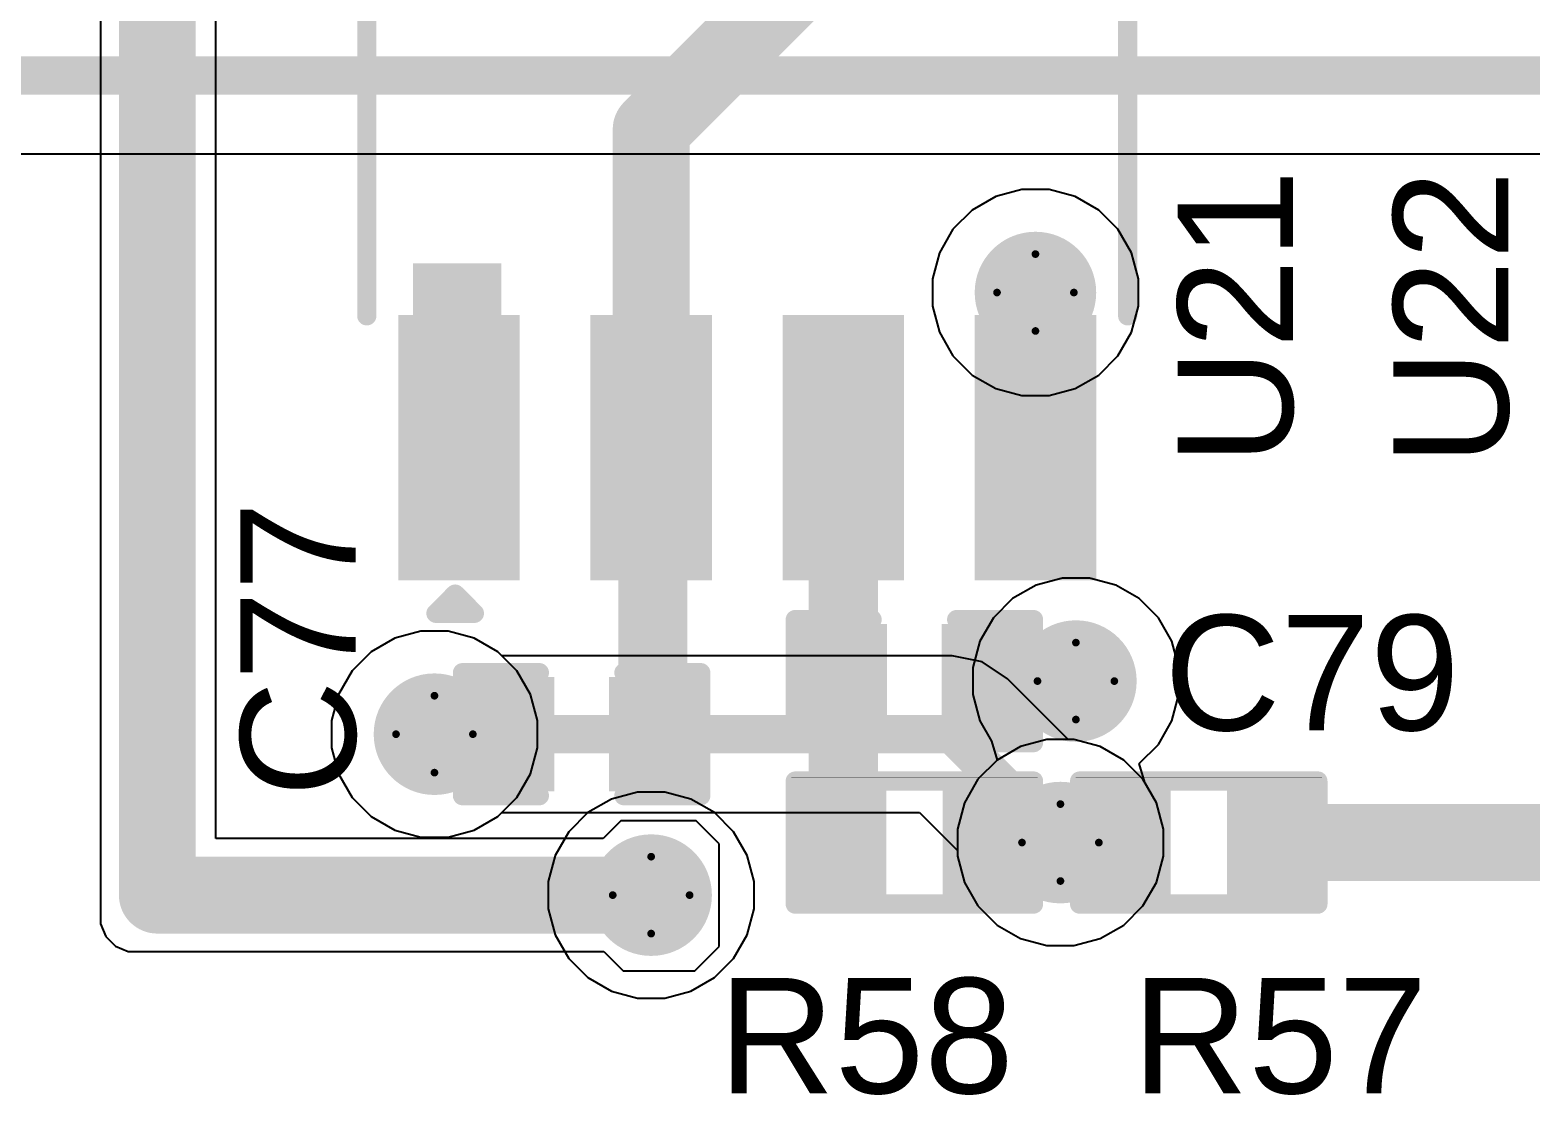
# Model space of a CAD drawing. Header units: inches. Extents: x -17.5 to 14.7, y -6.2 to 5.9.
# Drawn here: x 1.3503 to 1.7409, y 1.1348 to 1.4118 of the extents above; entities that cross this region are included whole.
import ezdxf

# ---------------------------------------------------------------- set-up
doc = ezdxf.new("R2010")
doc.units = ezdxf.units.IN
doc.header["$MEASUREMENT"] = 0
for name, color, linetype in [('Bottom Layer', 5, 'Continuous'), ('Bottom Solder', 6, 'Continuous'), ('Drill Drawing', 1, 'Continuous'), ('Ground Layer', 76, 'Continuous'), ('Power Layer', 16, 'Continuous'), ('Top Layer', 1, 'Continuous'), ('Top Overlay', 2, 'Continuous'), ('Top Paste', 8, 'Continuous'), ('Top Solder', 216, 'Continuous'), ('Via Holes', 16, 'Continuous')]:
    doc.layers.add(name, color=color, linetype=linetype)
doc.styles.add('Arial', font='', dxfattribs={"height": 0.2})
doc.styles.get('Arial').set_extended_font_data('Arial')

# ---------------------------------------------------------------- blocks, each defined once
blk = doc.blocks.new('SOIC_8_0_154___3_90___W______5')
at = {"layer": 'Top Layer'}
for points in [[(-0.13681, 0.06319), (-0.13681, 0.08681), (-0.07579, 0.08681), (-0.07579, 0.06319)], [(0.07579, 0.06319), (0.07579, 0.08681), (0.13681, 0.08681), (0.13681, 0.06319)], [(-0.13681, 0.01319), (-0.13681, 0.03681), (-0.07579, 0.03681), (-0.07579, 0.01319)], [(0.07579, 0.01319), (0.07579, 0.03681), (0.13681, 0.03681), (0.13681, 0.01319)], [(-0.13681, -0.03681), (-0.13681, -0.01319), (-0.07579, -0.01319), (-0.07579, -0.03681)], [(0.07579, -0.03681), (0.07579, -0.01319), (0.13681, -0.01319), (0.13681, -0.03681)], [(-0.13681, -0.08681), (-0.13681, -0.06319), (-0.07579, -0.06319), (-0.07579, -0.08681)], [(0.07579, -0.08681), (0.07579, -0.06319), (0.13681, -0.06319), (0.13681, -0.08681)]]:
    blk.add_hatch(color=1, dxfattribs=at).paths.add_polyline_path(points)
at = {"layer": 'Top Overlay'}
blk.add_hatch(color=2, dxfattribs=at).paths.add_polyline_path([(-0.07237, 0.06399), (-0.05837, 0.06399), (-0.05837, 0.08699), (-0.07237, 0.08699)])
at = {"layer": 'Top Paste'}
for points in [[(-0.13681, 0.06319), (-0.13681, 0.08681), (-0.07579, 0.08681), (-0.07579, 0.06319)], [(0.07579, 0.06319), (0.07579, 0.08681), (0.13681, 0.08681), (0.13681, 0.06319)], [(-0.13681, 0.01319), (-0.13681, 0.03681), (-0.07579, 0.03681), (-0.07579, 0.01319)], [(0.07579, 0.01319), (0.07579, 0.03681), (0.13681, 0.03681), (0.13681, 0.01319)], [(-0.13681, -0.03681), (-0.13681, -0.01319), (-0.07579, -0.01319), (-0.07579, -0.03681)], [(0.07579, -0.03681), (0.07579, -0.01319), (0.13681, -0.01319), (0.13681, -0.03681)], [(-0.13681, -0.08681), (-0.13681, -0.06319), (-0.07579, -0.06319), (-0.07579, -0.08681)], [(0.07579, -0.08681), (0.07579, -0.06319), (0.13681, -0.06319), (0.13681, -0.08681)]]:
    blk.add_hatch(color=8, dxfattribs=at).paths.add_polyline_path(points)
at = {"layer": 'Top Solder'}
for points in [[(-0.14081, 0.05919), (-0.14081, 0.09081), (-0.07179, 0.09081), (-0.07179, 0.05919)], [(0.07179, 0.05919), (0.07179, 0.09081), (0.14081, 0.09081), (0.14081, 0.05919)], [(-0.14081, 0.00919), (-0.14081, 0.04081), (-0.07179, 0.04081), (-0.07179, 0.00919)], [(0.07179, 0.00919), (0.07179, 0.04081), (0.14081, 0.04081), (0.14081, 0.00919)], [(-0.14081, -0.04081), (-0.14081, -0.00919), (-0.07179, -0.00919), (-0.07179, -0.04081)], [(0.07179, -0.04081), (0.07179, -0.00919), (0.14081, -0.00919), (0.14081, -0.04081)], [(-0.14081, -0.09081), (-0.14081, -0.05919), (-0.07179, -0.05919), (-0.07179, -0.09081)], [(0.07179, -0.09081), (0.07179, -0.05919), (0.14081, -0.05919), (0.14081, -0.09081)]]:
    blk.add_hatch(color=216, dxfattribs=at).paths.add_polyline_path(points)
at = {"layer": 'Top Overlay'}
for points in [[(-0.072, 0.099, 0.005, 0.005, 0), (0.071, 0.099, 0.005, 0.005, 0)], [(-0.14937, 0.081, 0.005, 0.005, 0), (-0.14937, 0.071, 0.005, 0.005, 0)], [(-0.14937, 0.081, 0.005, 0.005, 0), (-0.14437, 0.076, 0.005, 0.005, 0)], [(-0.14437, 0.076, 0.005, 0.005, 0), (-0.14937, 0.071, 0.005, 0.005, 0)], [(-0.072, -0.099, 0.005, 0.005, 0), (0.071, -0.099, 0.005, 0.005, 0)]]:
    blk.add_lwpolyline(points, format="xyseb", dxfattribs=at)
for points in [[(-0.07325, 0.099, 0.0025, 0.0025, 1), (-0.07075, 0.099, 0.0025, 0.0025, 1)], [(0.06975, 0.099, 0.0025, 0.0025, 1), (0.07225, 0.099, 0.0025, 0.0025, 1)], [(-0.15062, 0.081, 0.0025, 0.0025, 1), (-0.14812, 0.081, 0.0025, 0.0025, 1)], [(-0.15062, 0.081, 0.0025, 0.0025, 1), (-0.14812, 0.081, 0.0025, 0.0025, 1)], [(-0.14562, 0.076, 0.0025, 0.0025, 1), (-0.14312, 0.076, 0.0025, 0.0025, 1)], [(-0.14562, 0.076, 0.0025, 0.0025, 1), (-0.14312, 0.076, 0.0025, 0.0025, 1)], [(-0.15062, 0.071, 0.0025, 0.0025, 1), (-0.14812, 0.071, 0.0025, 0.0025, 1)], [(-0.15062, 0.071, 0.0025, 0.0025, 1), (-0.14812, 0.071, 0.0025, 0.0025, 1)], [(-0.07325, -0.099, 0.0025, 0.0025, 1), (-0.07075, -0.099, 0.0025, 0.0025, 1)], [(0.06975, -0.099, 0.0025, 0.0025, 1), (0.07225, -0.099, 0.0025, 0.0025, 1)]]:
    blk.add_lwpolyline(points, format="xyseb", close=True, dxfattribs=at)
blk = doc.blocks.new('R___0402_18')
at = {"layer": 'Top Layer'}
for points in [[(-0.0275, -0.0125), (-0.0275, 0.0125), (-0.0095, 0.0125), (-0.0095, -0.0125)], [(0.0095, -0.0125), (0.0095, 0.0125), (0.0275, 0.0125), (0.0275, -0.0125)]]:
    blk.add_hatch(color=1, dxfattribs=at).paths.add_polyline_path(points)
at = {"layer": 'Top Paste'}
for points in [[(-0.0275, -0.0125), (-0.0275, 0.0125), (-0.0095, 0.0125), (-0.0095, -0.0125)], [(0.0095, -0.0125), (0.0095, 0.0125), (0.0275, 0.0125), (0.0275, -0.0125)]]:
    blk.add_hatch(color=8, dxfattribs=at).paths.add_polyline_path(points)
at = {"layer": 'Top Solder'}
for points in [[(-0.02967, -0.01467), (-0.02967, 0.01467), (-0.00733, 0.01467), (-0.00733, -0.01467)], [(0.00733, -0.01467), (0.00733, 0.01467), (0.02967, 0.01467), (0.02967, -0.01467)]]:
    blk.add_hatch(color=216, dxfattribs=at).paths.add_polyline_path(points)
at = {"layer": 'Top Overlay'}
for points in [[(-0.031, 0.016, 0.005, 0.005, 0), (-0.031, -0.016, 0.005, 0.005, 0)], [(0.031, 0.016, 0.005, 0.005, 0), (-0.031, 0.016, 0.005, 0.005, 0)], [(0.031, 0.016, 0.005, 0.005, 0), (0.031, -0.016, 0.005, 0.005, 0)], [(0.031, -0.016, 0.005, 0.005, 0), (-0.031, -0.016, 0.005, 0.005, 0)], [(0.032, -0.017, 0.000127, 0.000127, 0), (-0.032, -0.017, 0.000127, 0.000127, 0)]]:
    blk.add_lwpolyline(points, format="xyseb", dxfattribs=at)
for points in [[(-0.03225, 0.016, 0.0025, 0.0025, 1), (-0.02975, 0.016, 0.0025, 0.0025, 1)], [(-0.03225, 0.016, 0.0025, 0.0025, 1), (-0.02975, 0.016, 0.0025, 0.0025, 1)], [(0.02975, 0.016, 0.0025, 0.0025, 1), (0.03225, 0.016, 0.0025, 0.0025, 1)], [(0.02975, 0.016, 0.0025, 0.0025, 1), (0.03225, 0.016, 0.0025, 0.0025, 1)], [(-0.03225, -0.016, 0.0025, 0.0025, 1), (-0.02975, -0.016, 0.0025, 0.0025, 1)], [(-0.03225, -0.016, 0.0025, 0.0025, 1), (-0.02975, -0.016, 0.0025, 0.0025, 1)], [(0.02975, -0.016, 0.0025, 0.0025, 1), (0.03225, -0.016, 0.0025, 0.0025, 1)], [(0.02975, -0.016, 0.0025, 0.0025, 1), (0.03225, -0.016, 0.0025, 0.0025, 1)], [(-0.03203, -0.017, 0.0000635, 0.0000635, 1), (-0.03197, -0.017, 0.0000635, 0.0000635, 1)], [(0.03197, -0.017, 0.0000635, 0.0000635, 1), (0.03203, -0.017, 0.0000635, 0.0000635, 1)]]:
    blk.add_lwpolyline(points, format="xyseb", close=True, dxfattribs=at)
blk = doc.blocks.new('R___0402_19')
at = {"layer": 'Top Layer'}
for points in [[(-0.0275, -0.0125), (-0.0275, 0.0125), (-0.0095, 0.0125), (-0.0095, -0.0125)], [(0.0095, -0.0125), (0.0095, 0.0125), (0.0275, 0.0125), (0.0275, -0.0125)]]:
    blk.add_hatch(color=1, dxfattribs=at).paths.add_polyline_path(points)
at = {"layer": 'Top Paste'}
for points in [[(-0.0275, -0.0125), (-0.0275, 0.0125), (-0.0095, 0.0125), (-0.0095, -0.0125)], [(0.0095, -0.0125), (0.0095, 0.0125), (0.0275, 0.0125), (0.0275, -0.0125)]]:
    blk.add_hatch(color=8, dxfattribs=at).paths.add_polyline_path(points)
at = {"layer": 'Top Solder'}
for points in [[(-0.02967, -0.01467), (-0.02967, 0.01467), (-0.00733, 0.01467), (-0.00733, -0.01467)], [(0.00733, -0.01467), (0.00733, 0.01467), (0.02967, 0.01467), (0.02967, -0.01467)]]:
    blk.add_hatch(color=216, dxfattribs=at).paths.add_polyline_path(points)
at = {"layer": 'Top Overlay'}
for points in [[(-0.031, 0.016, 0.005, 0.005, 0), (-0.031, -0.016, 0.005, 0.005, 0)], [(0.031, 0.016, 0.005, 0.005, 0), (-0.031, 0.016, 0.005, 0.005, 0)], [(0.031, 0.016, 0.005, 0.005, 0), (0.031, -0.016, 0.005, 0.005, 0)], [(0.031, -0.016, 0.005, 0.005, 0), (-0.031, -0.016, 0.005, 0.005, 0)], [(0.032, -0.017, 0.000127, 0.000127, 0), (-0.032, -0.017, 0.000127, 0.000127, 0)]]:
    blk.add_lwpolyline(points, format="xyseb", dxfattribs=at)
for points in [[(-0.03225, 0.016, 0.0025, 0.0025, 1), (-0.02975, 0.016, 0.0025, 0.0025, 1)], [(-0.03225, 0.016, 0.0025, 0.0025, 1), (-0.02975, 0.016, 0.0025, 0.0025, 1)], [(0.02975, 0.016, 0.0025, 0.0025, 1), (0.03225, 0.016, 0.0025, 0.0025, 1)], [(0.02975, 0.016, 0.0025, 0.0025, 1), (0.03225, 0.016, 0.0025, 0.0025, 1)], [(-0.03225, -0.016, 0.0025, 0.0025, 1), (-0.02975, -0.016, 0.0025, 0.0025, 1)], [(-0.03225, -0.016, 0.0025, 0.0025, 1), (-0.02975, -0.016, 0.0025, 0.0025, 1)], [(0.02975, -0.016, 0.0025, 0.0025, 1), (0.03225, -0.016, 0.0025, 0.0025, 1)], [(0.02975, -0.016, 0.0025, 0.0025, 1), (0.03225, -0.016, 0.0025, 0.0025, 1)], [(-0.03203, -0.017, 0.0000635, 0.0000635, 1), (-0.03197, -0.017, 0.0000635, 0.0000635, 1)], [(0.03197, -0.017, 0.0000635, 0.0000635, 1), (0.03203, -0.017, 0.0000635, 0.0000635, 1)]]:
    blk.add_lwpolyline(points, format="xyseb", close=True, dxfattribs=at)
blk = doc.blocks.new('C___0402_42')
at = {"layer": 'Top Layer'}
for points in [[(-0.0275, -0.0125), (-0.0275, 0.0125), (-0.0095, 0.0125), (-0.0095, -0.0125)], [(0.0095, -0.0125), (0.0095, 0.0125), (0.0275, 0.0125), (0.0275, -0.0125)]]:
    blk.add_hatch(color=1, dxfattribs=at).paths.add_polyline_path(points)
at = {"layer": 'Top Paste'}
for points in [[(-0.0275, -0.0125), (-0.0275, 0.0125), (-0.0095, 0.0125), (-0.0095, -0.0125)], [(0.0095, -0.0125), (0.0095, 0.0125), (0.0275, 0.0125), (0.0275, -0.0125)]]:
    blk.add_hatch(color=8, dxfattribs=at).paths.add_polyline_path(points)
at = {"layer": 'Top Solder'}
for points in [[(-0.02986, -0.01486), (-0.02986, 0.01486), (-0.00714, 0.01486), (-0.00714, -0.01486)], [(0.00714, -0.01486), (0.00714, 0.01486), (0.02986, 0.01486), (0.02986, -0.01486)]]:
    blk.add_hatch(color=216, dxfattribs=at).paths.add_polyline_path(points)
at = {"layer": 'Top Overlay'}
for points in [[(-0.031, 0.016, 0.005, 0.005, 0), (-0.011, 0.016, 0.005, 0.005, 0)], [(-0.031, -0.016, 0.005, 0.005, 0), (-0.031, 0.016, 0.005, 0.005, 0)], [(0.011, 0.016, 0.005, 0.005, 0), (0.031, 0.016, 0.005, 0.005, 0)], [(0.031, -0.016, 0.005, 0.005, 0), (0.031, 0.016, 0.005, 0.005, 0)], [(-0.031, -0.016, 0.005, 0.005, 0), (-0.011, -0.016, 0.005, 0.005, 0)], [(0.011, -0.016, 0.005, 0.005, 0), (0.031, -0.016, 0.005, 0.005, 0)]]:
    blk.add_lwpolyline(points, format="xyseb", dxfattribs=at)
for points in [[(-0.03225, 0.016, 0.0025, 0.0025, 1), (-0.02975, 0.016, 0.0025, 0.0025, 1)], [(-0.03225, 0.016, 0.0025, 0.0025, 1), (-0.02975, 0.016, 0.0025, 0.0025, 1)], [(-0.01225, 0.016, 0.0025, 0.0025, 1), (-0.00975, 0.016, 0.0025, 0.0025, 1)], [(0.00975, 0.016, 0.0025, 0.0025, 1), (0.01225, 0.016, 0.0025, 0.0025, 1)], [(0.02975, 0.016, 0.0025, 0.0025, 1), (0.03225, 0.016, 0.0025, 0.0025, 1)], [(0.02975, 0.016, 0.0025, 0.0025, 1), (0.03225, 0.016, 0.0025, 0.0025, 1)], [(-0.03225, -0.016, 0.0025, 0.0025, 1), (-0.02975, -0.016, 0.0025, 0.0025, 1)], [(-0.03225, -0.016, 0.0025, 0.0025, 1), (-0.02975, -0.016, 0.0025, 0.0025, 1)], [(-0.01225, -0.016, 0.0025, 0.0025, 1), (-0.00975, -0.016, 0.0025, 0.0025, 1)], [(0.00975, -0.016, 0.0025, 0.0025, 1), (0.01225, -0.016, 0.0025, 0.0025, 1)], [(0.02975, -0.016, 0.0025, 0.0025, 1), (0.03225, -0.016, 0.0025, 0.0025, 1)], [(0.02975, -0.016, 0.0025, 0.0025, 1), (0.03225, -0.016, 0.0025, 0.0025, 1)]]:
    blk.add_lwpolyline(points, format="xyseb", close=True, dxfattribs=at)
blk = doc.blocks.new('C___0402_44')
at = {"layer": 'Top Layer'}
for points in [[(-0.0275, -0.0125), (-0.0275, 0.0125), (-0.0095, 0.0125), (-0.0095, -0.0125)], [(0.0095, -0.0125), (0.0095, 0.0125), (0.0275, 0.0125), (0.0275, -0.0125)]]:
    blk.add_hatch(color=1, dxfattribs=at).paths.add_polyline_path(points)
at = {"layer": 'Top Paste'}
for points in [[(-0.0275, -0.0125), (-0.0275, 0.0125), (-0.0095, 0.0125), (-0.0095, -0.0125)], [(0.0095, -0.0125), (0.0095, 0.0125), (0.0275, 0.0125), (0.0275, -0.0125)]]:
    blk.add_hatch(color=8, dxfattribs=at).paths.add_polyline_path(points)
at = {"layer": 'Top Solder'}
for points in [[(-0.02986, -0.01486), (-0.02986, 0.01486), (-0.00714, 0.01486), (-0.00714, -0.01486)], [(0.00714, -0.01486), (0.00714, 0.01486), (0.02986, 0.01486), (0.02986, -0.01486)]]:
    blk.add_hatch(color=216, dxfattribs=at).paths.add_polyline_path(points)
at = {"layer": 'Top Overlay'}
for points in [[(-0.011, 0.016, 0.005, 0.005, 0), (-0.031, 0.016, 0.005, 0.005, 0)], [(-0.031, 0.016, 0.005, 0.005, 0), (-0.031, -0.016, 0.005, 0.005, 0)], [(0.031, 0.016, 0.005, 0.005, 0), (0.011, 0.016, 0.005, 0.005, 0)], [(0.031, 0.016, 0.005, 0.005, 0), (0.031, -0.016, 0.005, 0.005, 0)], [(-0.011, -0.016, 0.005, 0.005, 0), (-0.031, -0.016, 0.005, 0.005, 0)], [(0.031, -0.016, 0.005, 0.005, 0), (0.011, -0.016, 0.005, 0.005, 0)]]:
    blk.add_lwpolyline(points, format="xyseb", dxfattribs=at)
for points in [[(-0.03225, 0.016, 0.0025, 0.0025, 1), (-0.02975, 0.016, 0.0025, 0.0025, 1)], [(-0.03225, 0.016, 0.0025, 0.0025, 1), (-0.02975, 0.016, 0.0025, 0.0025, 1)], [(-0.01225, 0.016, 0.0025, 0.0025, 1), (-0.00975, 0.016, 0.0025, 0.0025, 1)], [(0.00975, 0.016, 0.0025, 0.0025, 1), (0.01225, 0.016, 0.0025, 0.0025, 1)], [(0.02975, 0.016, 0.0025, 0.0025, 1), (0.03225, 0.016, 0.0025, 0.0025, 1)], [(0.02975, 0.016, 0.0025, 0.0025, 1), (0.03225, 0.016, 0.0025, 0.0025, 1)], [(-0.03225, -0.016, 0.0025, 0.0025, 1), (-0.02975, -0.016, 0.0025, 0.0025, 1)], [(-0.03225, -0.016, 0.0025, 0.0025, 1), (-0.02975, -0.016, 0.0025, 0.0025, 1)], [(-0.01225, -0.016, 0.0025, 0.0025, 1), (-0.00975, -0.016, 0.0025, 0.0025, 1)], [(0.00975, -0.016, 0.0025, 0.0025, 1), (0.01225, -0.016, 0.0025, 0.0025, 1)], [(0.02975, -0.016, 0.0025, 0.0025, 1), (0.03225, -0.016, 0.0025, 0.0025, 1)], [(0.02975, -0.016, 0.0025, 0.0025, 1), (0.03225, -0.016, 0.0025, 0.0025, 1)]]:
    blk.add_lwpolyline(points, format="xyseb", close=True, dxfattribs=at)

msp = doc.modelspace()

# ---------------------------------------------------------------- hatches: boundary and pattern name
at = {"layer": 'Bottom Layer'}
h = msp.add_hatch(color=5, dxfattribs=at)
edge = h.paths.add_edge_path()
edge.add_arc((1.61191, 1.34353), 0.01181, 0, 360)
h = msp.add_hatch(color=5, dxfattribs=at)
edge = h.paths.add_edge_path()
edge.add_arc((1.62244, 1.24247), 0.01181, 0, 360)
h = msp.add_hatch(color=5, dxfattribs=at)
edge = h.paths.add_edge_path()
edge.add_arc((1.45552, 1.22866), 0.01181, 0, 360)
h = msp.add_hatch(color=5, dxfattribs=at)
edge = h.paths.add_edge_path()
edge.add_arc((1.61841, 1.20047), 0.01181, 0, 360)
h = msp.add_hatch(color=5, dxfattribs=at)
edge = h.paths.add_edge_path()
edge.add_arc((1.51191, 1.1868), 0.01181, 0, 360)
at = {"layer": 'Bottom Solder'}
h = msp.add_hatch(color=6, dxfattribs=at)
edge = h.paths.add_edge_path()
edge.add_arc((1.61191, 1.34353), 0.01581, 0, 360)
h = msp.add_hatch(color=6, dxfattribs=at)
edge = h.paths.add_edge_path()
edge.add_arc((1.62244, 1.24247), 0.01581, 0, 360)
h = msp.add_hatch(color=6, dxfattribs=at)
edge = h.paths.add_edge_path()
edge.add_arc((1.45552, 1.22866), 0.01581, 0, 360)
h = msp.add_hatch(color=6, dxfattribs=at)
edge = h.paths.add_edge_path()
edge.add_arc((1.61841, 1.20047), 0.01581, 0, 360)
h = msp.add_hatch(color=6, dxfattribs=at)
edge = h.paths.add_edge_path()
edge.add_arc((1.51191, 1.1868), 0.01581, 0, 360)
at = {"layer": 'Ground Layer'}
h = msp.add_hatch(color=76, dxfattribs=at)
edge = h.paths.add_edge_path()
edge.add_arc((1.61191, 1.34353), 0.01181, 0, 360)
h = msp.add_hatch(color=76, dxfattribs=at)
edge = h.paths.add_edge_path()
edge.add_arc((1.62244, 1.24247), 0.01181, 0, 360)
h = msp.add_hatch(color=76, dxfattribs=at)
edge = h.paths.add_edge_path()
edge.add_arc((1.45552, 1.22866), 0.01181, 0, 360)
h = msp.add_hatch(color=76, dxfattribs=at)
edge = h.paths.add_edge_path()
edge.add_arc((1.61841, 1.20047), 0.01181, 0, 360)
h = msp.add_hatch(color=76, dxfattribs=at)
edge = h.paths.add_edge_path()
edge.add_arc((1.51191, 1.1868), 0.01181, 0, 360)
at = {"layer": 'Power Layer'}
h = msp.add_hatch(color=16, dxfattribs=at)
edge = h.paths.add_edge_path()
edge.add_arc((1.61191, 1.34353), 0.01181, 0, 360)
h = msp.add_hatch(color=16, dxfattribs=at)
edge = h.paths.add_edge_path()
edge.add_arc((1.62244, 1.24247), 0.01181, 0, 360)
h = msp.add_hatch(color=16, dxfattribs=at)
edge = h.paths.add_edge_path()
edge.add_arc((1.45552, 1.22866), 0.01181, 0, 360)
h = msp.add_hatch(color=16, dxfattribs=at)
edge = h.paths.add_edge_path()
edge.add_arc((1.61841, 1.20047), 0.01181, 0, 360)
h = msp.add_hatch(color=16, dxfattribs=at)
edge = h.paths.add_edge_path()
edge.add_arc((1.51191, 1.1868), 0.01181, 0, 360)
at = {"layer": 'Top Layer'}
h = msp.add_hatch(color=1, dxfattribs=at)
edge = h.paths.add_edge_path()
edge.add_arc((1.61191, 1.34353), 0.01181, 0, 360)
for points in [[(1.60011, 1.32), (1.62371, 1.32), (1.62371, 1.34353), (1.60011, 1.34353)], [(1.50334, 1.21554), (1.52134, 1.21554), (1.52134, 1.30317), (1.50334, 1.30317)], [(1.55291, 1.18797), (1.57091, 1.18797), (1.57091, 1.30317), (1.55291, 1.30317)], [(1.59891, 1.25427), (1.59891, 1.23066), (1.62244, 1.23066), (1.62244, 1.25427)], [(1.47532, 1.21686), (1.47532, 1.24047), (1.45552, 1.24047), (1.45552, 1.21686)], [(1.58991, 1.18797), (1.64491, 1.18797), (1.64491, 1.21297), (1.58991, 1.21297)]]:
    msp.add_hatch(color=1, dxfattribs=at).paths.add_polyline_path(points)
h = msp.add_hatch(color=1, dxfattribs=at)
edge = h.paths.add_edge_path()
edge.add_arc((1.62244, 1.24247), 0.01181, 0, 360)
h = msp.add_hatch(color=1, dxfattribs=at)
edge = h.paths.add_edge_path()
edge.add_arc((1.45552, 1.22866), 0.01181, 0, 360)
h = msp.add_hatch(color=1, dxfattribs=at)
edge = h.paths.add_edge_path()
edge.add_arc((1.61841, 1.20047), 0.01181, 0, 360)
h = msp.add_hatch(color=1, dxfattribs=at)
edge = h.paths.add_edge_path()
edge.add_arc((1.51191, 1.1868), 0.01181, 0, 360)
at = {"layer": 'Top Solder'}
h = msp.add_hatch(color=216, dxfattribs=at)
edge = h.paths.add_edge_path()
edge.add_arc((1.61191, 1.34353), 0.01581, 0, 360)
h = msp.add_hatch(color=216, dxfattribs=at)
edge = h.paths.add_edge_path()
edge.add_arc((1.62244, 1.24247), 0.01581, 0, 360)
h = msp.add_hatch(color=216, dxfattribs=at)
edge = h.paths.add_edge_path()
edge.add_arc((1.45552, 1.22866), 0.01581, 0, 360)
h = msp.add_hatch(color=216, dxfattribs=at)
edge = h.paths.add_edge_path()
edge.add_arc((1.61841, 1.20047), 0.01581, 0, 360)
h = msp.add_hatch(color=216, dxfattribs=at)
edge = h.paths.add_edge_path()
edge.add_arc((1.51191, 1.1868), 0.01581, 0, 360)
at = {"layer": 'Via Holes'}
h = msp.add_hatch(color=7, dxfattribs=at)
edge = h.paths.add_edge_path()
edge.add_arc((1.61191, 1.34353), 0.00591, 0, 360)
h = msp.add_hatch(color=7, dxfattribs=at)
edge = h.paths.add_edge_path()
edge.add_arc((1.62244, 1.24247), 0.00591, 0, 360)
h = msp.add_hatch(color=7, dxfattribs=at)
edge = h.paths.add_edge_path()
edge.add_arc((1.45552, 1.22866), 0.00591, 0, 360)
h = msp.add_hatch(color=7, dxfattribs=at)
edge = h.paths.add_edge_path()
edge.add_arc((1.61841, 1.20047), 0.00591, 0, 360)
h = msp.add_hatch(color=7, dxfattribs=at)
edge = h.paths.add_edge_path()
edge.add_arc((1.51191, 1.1868), 0.00591, 0, 360)

# ---------------------------------------------------------------- linework, layer by layer
at = {"layer": 'Bottom Layer'}
for p, q in [((1.24663, 1.37961), (1.93155, 1.37961)), ((1.45199, 1.25547), (1.44517, 1.25365)), ((1.45905, 1.25547), (1.45199, 1.25547)), ((1.46587, 1.25365), (1.45905, 1.25547)), ((1.43906, 1.25012), (1.43407, 1.24512)), ((1.44517, 1.25365), (1.43906, 1.25012)), ((1.47198, 1.25012), (1.46587, 1.25365)), ((1.47305, 1.24905), (1.47198, 1.25012)), ((1.59021, 1.24905), (1.47305, 1.24905)), ((1.59802, 1.2475), (1.59021, 1.24905)), ((1.60463, 1.24308), (1.59802, 1.2475)), ((1.43407, 1.24512), (1.43054, 1.23901)), ((1.62044, 1.22728), (1.60463, 1.24308)), ((1.43054, 1.23901), (1.42871, 1.23219)), ((1.42871, 1.23219), (1.42871, 1.22513)), ((1.62194, 1.22728), (1.62044, 1.22728)), ((1.62876, 1.22545), (1.62194, 1.22728)), ((1.42871, 1.22513), (1.43054, 1.21831)), ((1.63487, 1.22192), (1.62876, 1.22545)), ((1.63986, 1.21693), (1.63487, 1.22192)), ((1.43054, 1.21831), (1.43407, 1.2122)), ((1.64339, 1.21082), (1.63986, 1.21693)), ((1.43407, 1.2122), (1.43906, 1.20721)), ((1.64522, 1.204), (1.64339, 1.21082)), ((1.43906, 1.20721), (1.44517, 1.20368)), ((1.46587, 1.20368), (1.47198, 1.20721)), ((1.47198, 1.20721), (1.47305, 1.20827)), ((1.47305, 1.20827), (1.58177, 1.20827)), ((1.58177, 1.20827), (1.5916, 1.19844)), ((1.44517, 1.20368), (1.45199, 1.20185)), ((1.45905, 1.20185), (1.46587, 1.20368)), ((1.64522, 1.19694), (1.64522, 1.204)), ((1.45199, 1.20185), (1.45905, 1.20185)), ((1.5916, 1.19844), (1.5916, 1.19694)), ((1.5916, 1.19694), (1.59343, 1.19012)), ((1.64339, 1.19012), (1.64522, 1.19694)), ((1.59343, 1.19012), (1.59695, 1.184)), ((1.63986, 1.184), (1.64339, 1.19012)), ((1.59695, 1.184), (1.60195, 1.17901)), ((1.63487, 1.17901), (1.63986, 1.184)), ((1.60195, 1.17901), (1.60806, 1.17548)), ((1.62876, 1.17548), (1.63487, 1.17901)), ((1.60806, 1.17548), (1.61488, 1.17366)), ((1.61488, 1.17366), (1.62194, 1.17366)), ((1.62194, 1.17366), (1.62876, 1.17548))]:
    msp.add_line(p, q, dxfattribs=at)
for points in [[(1.24663, 1.4, 0.01, 0.01, 0), (1.93155, 1.4, 0.01, 0.01, 0)], [(1.45552, 1.22866, 0.01, 0.01, 0), (1.59021, 1.22866, 0.01, 0.01, 0)], [(1.59021, 1.22866, 0.01, 0.01, 0), (1.61841, 1.20047, 0.01, 0.01, 0)]]:
    msp.add_lwpolyline(points, format="xyseb", dxfattribs=at)
for points in [[(1.45302, 1.22866, 0.005, 0.005, 1), (1.45802, 1.22866, 0.005, 0.005, 1)], [(1.58771, 1.22866, 0.005, 0.005, 1), (1.59271, 1.22866, 0.005, 0.005, 1)], [(1.58771, 1.22866, 0.005, 0.005, 1), (1.59271, 1.22866, 0.005, 0.005, 1)], [(1.61591, 1.20047, 0.005, 0.005, 1), (1.62091, 1.20047, 0.005, 0.005, 1)]]:
    msp.add_lwpolyline(points, format="xyseb", close=True, dxfattribs=at)
at = {"layer": 'Drill Drawing'}
for points in [[(1.60191, 1.34353, 0.002, 0.002, 0), (1.61191, 1.35353, 0.002, 0.002, 0)], [(1.61191, 1.35353, 0.002, 0.002, 0), (1.62191, 1.34353, 0.002, 0.002, 0)], [(1.60191, 1.34353, 0.002, 0.002, 0), (1.61191, 1.33353, 0.002, 0.002, 0)], [(1.61191, 1.33353, 0.002, 0.002, 0), (1.62191, 1.34353, 0.002, 0.002, 0)], [(1.61244, 1.24247, 0.002, 0.002, 0), (1.62244, 1.25247, 0.002, 0.002, 0)], [(1.62244, 1.25247, 0.002, 0.002, 0), (1.63244, 1.24247, 0.002, 0.002, 0)], [(1.61244, 1.24247, 0.002, 0.002, 0), (1.62244, 1.23247, 0.002, 0.002, 0)], [(1.62244, 1.23247, 0.002, 0.002, 0), (1.63244, 1.24247, 0.002, 0.002, 0)], [(1.44552, 1.22866, 0.002, 0.002, 0), (1.45552, 1.23866, 0.002, 0.002, 0)], [(1.45552, 1.23866, 0.002, 0.002, 0), (1.46552, 1.22866, 0.002, 0.002, 0)], [(1.44552, 1.22866, 0.002, 0.002, 0), (1.45552, 1.21866, 0.002, 0.002, 0)], [(1.45552, 1.21866, 0.002, 0.002, 0), (1.46552, 1.22866, 0.002, 0.002, 0)], [(1.60841, 1.20047, 0.002, 0.002, 0), (1.61841, 1.21047, 0.002, 0.002, 0)], [(1.61841, 1.21047, 0.002, 0.002, 0), (1.62841, 1.20047, 0.002, 0.002, 0)], [(1.60841, 1.20047, 0.002, 0.002, 0), (1.61841, 1.19047, 0.002, 0.002, 0)], [(1.61841, 1.19047, 0.002, 0.002, 0), (1.62841, 1.20047, 0.002, 0.002, 0)], [(1.50191, 1.1868, 0.002, 0.002, 0), (1.51191, 1.1968, 0.002, 0.002, 0)], [(1.51191, 1.1968, 0.002, 0.002, 0), (1.52191, 1.1868, 0.002, 0.002, 0)], [(1.50191, 1.1868, 0.002, 0.002, 0), (1.51191, 1.1768, 0.002, 0.002, 0)], [(1.51191, 1.1768, 0.002, 0.002, 0), (1.52191, 1.1868, 0.002, 0.002, 0)]]:
    msp.add_lwpolyline(points, format="xyseb", dxfattribs=at)
for points in [[(1.61141, 1.35353, 0.001, 0.001, 1), (1.61241, 1.35353, 0.001, 0.001, 1)], [(1.61141, 1.35353, 0.001, 0.001, 1), (1.61241, 1.35353, 0.001, 0.001, 1)], [(1.60141, 1.34353, 0.001, 0.001, 1), (1.60241, 1.34353, 0.001, 0.001, 1)], [(1.60141, 1.34353, 0.001, 0.001, 1), (1.60241, 1.34353, 0.001, 0.001, 1)], [(1.62141, 1.34353, 0.001, 0.001, 1), (1.62241, 1.34353, 0.001, 0.001, 1)], [(1.62141, 1.34353, 0.001, 0.001, 1), (1.62241, 1.34353, 0.001, 0.001, 1)], [(1.61141, 1.33353, 0.001, 0.001, 1), (1.61241, 1.33353, 0.001, 0.001, 1)], [(1.61141, 1.33353, 0.001, 0.001, 1), (1.61241, 1.33353, 0.001, 0.001, 1)], [(1.62194, 1.25247, 0.001, 0.001, 1), (1.62294, 1.25247, 0.001, 0.001, 1)], [(1.62194, 1.25247, 0.001, 0.001, 1), (1.62294, 1.25247, 0.001, 0.001, 1)], [(1.61194, 1.24247, 0.001, 0.001, 1), (1.61294, 1.24247, 0.001, 0.001, 1)], [(1.61194, 1.24247, 0.001, 0.001, 1), (1.61294, 1.24247, 0.001, 0.001, 1)], [(1.63194, 1.24247, 0.001, 0.001, 1), (1.63294, 1.24247, 0.001, 0.001, 1)], [(1.63194, 1.24247, 0.001, 0.001, 1), (1.63294, 1.24247, 0.001, 0.001, 1)], [(1.45502, 1.23866, 0.001, 0.001, 1), (1.45602, 1.23866, 0.001, 0.001, 1)], [(1.45502, 1.23866, 0.001, 0.001, 1), (1.45602, 1.23866, 0.001, 0.001, 1)], [(1.62194, 1.23247, 0.001, 0.001, 1), (1.62294, 1.23247, 0.001, 0.001, 1)], [(1.62194, 1.23247, 0.001, 0.001, 1), (1.62294, 1.23247, 0.001, 0.001, 1)], [(1.44502, 1.22866, 0.001, 0.001, 1), (1.44602, 1.22866, 0.001, 0.001, 1)], [(1.44502, 1.22866, 0.001, 0.001, 1), (1.44602, 1.22866, 0.001, 0.001, 1)], [(1.46502, 1.22866, 0.001, 0.001, 1), (1.46602, 1.22866, 0.001, 0.001, 1)], [(1.46502, 1.22866, 0.001, 0.001, 1), (1.46602, 1.22866, 0.001, 0.001, 1)], [(1.45502, 1.21866, 0.001, 0.001, 1), (1.45602, 1.21866, 0.001, 0.001, 1)], [(1.45502, 1.21866, 0.001, 0.001, 1), (1.45602, 1.21866, 0.001, 0.001, 1)], [(1.61791, 1.21047, 0.001, 0.001, 1), (1.61891, 1.21047, 0.001, 0.001, 1)], [(1.61791, 1.21047, 0.001, 0.001, 1), (1.61891, 1.21047, 0.001, 0.001, 1)], [(1.60791, 1.20047, 0.001, 0.001, 1), (1.60891, 1.20047, 0.001, 0.001, 1)], [(1.60791, 1.20047, 0.001, 0.001, 1), (1.60891, 1.20047, 0.001, 0.001, 1)], [(1.62791, 1.20047, 0.001, 0.001, 1), (1.62891, 1.20047, 0.001, 0.001, 1)], [(1.62791, 1.20047, 0.001, 0.001, 1), (1.62891, 1.20047, 0.001, 0.001, 1)], [(1.51141, 1.1968, 0.001, 0.001, 1), (1.51241, 1.1968, 0.001, 0.001, 1)], [(1.51141, 1.1968, 0.001, 0.001, 1), (1.51241, 1.1968, 0.001, 0.001, 1)], [(1.61791, 1.19047, 0.001, 0.001, 1), (1.61891, 1.19047, 0.001, 0.001, 1)], [(1.61791, 1.19047, 0.001, 0.001, 1), (1.61891, 1.19047, 0.001, 0.001, 1)], [(1.50141, 1.1868, 0.001, 0.001, 1), (1.50241, 1.1868, 0.001, 0.001, 1)], [(1.50141, 1.1868, 0.001, 0.001, 1), (1.50241, 1.1868, 0.001, 0.001, 1)], [(1.52141, 1.1868, 0.001, 0.001, 1), (1.52241, 1.1868, 0.001, 0.001, 1)], [(1.52141, 1.1868, 0.001, 0.001, 1), (1.52241, 1.1868, 0.001, 0.001, 1)], [(1.51141, 1.1768, 0.001, 0.001, 1), (1.51241, 1.1768, 0.001, 0.001, 1)], [(1.51141, 1.1768, 0.001, 0.001, 1), (1.51241, 1.1768, 0.001, 0.001, 1)]]:
    msp.add_lwpolyline(points, format="xyseb", close=True, dxfattribs=at)
at = {"layer": 'Ground Layer'}
for p, q in [((1.45199, 1.25547), (1.44517, 1.25365)), ((1.45905, 1.25547), (1.45199, 1.25547)), ((1.46587, 1.25365), (1.45905, 1.25547)), ((1.43906, 1.25012), (1.43407, 1.24512)), ((1.44517, 1.25365), (1.43906, 1.25012)), ((1.47198, 1.25012), (1.46587, 1.25365)), ((1.47698, 1.24512), (1.47198, 1.25012)), ((1.43407, 1.24512), (1.43054, 1.23901)), ((1.48051, 1.23901), (1.47698, 1.24512)), ((1.43054, 1.23901), (1.42871, 1.23219)), ((1.48233, 1.23219), (1.48051, 1.23901)), ((1.42871, 1.23219), (1.42871, 1.22513)), ((1.48233, 1.22513), (1.48233, 1.23219)), ((1.61488, 1.22728), (1.60806, 1.22545)), ((1.62194, 1.22728), (1.61488, 1.22728)), ((1.62876, 1.22545), (1.62194, 1.22728)), ((1.42871, 1.22513), (1.43054, 1.21831)), ((1.48051, 1.21831), (1.48233, 1.22513)), ((1.60806, 1.22545), (1.60195, 1.22192)), ((1.63487, 1.22192), (1.62876, 1.22545)), ((1.60195, 1.22192), (1.59695, 1.21693)), ((1.63986, 1.21693), (1.63487, 1.22192)), ((1.43054, 1.21831), (1.43407, 1.2122)), ((1.47698, 1.2122), (1.48051, 1.21831)), ((1.59695, 1.21693), (1.59343, 1.21082)), ((1.64339, 1.21082), (1.63986, 1.21693)), ((1.43407, 1.2122), (1.43906, 1.20721)), ((1.47198, 1.20721), (1.47698, 1.2122)), ((1.59343, 1.21082), (1.5916, 1.204)), ((1.64522, 1.204), (1.64339, 1.21082)), ((1.43906, 1.20721), (1.44517, 1.20368)), ((1.46587, 1.20368), (1.47198, 1.20721)), ((1.44517, 1.20368), (1.45199, 1.20185)), ((1.45905, 1.20185), (1.46587, 1.20368)), ((1.5916, 1.204), (1.5916, 1.19694)), ((1.64522, 1.19694), (1.64522, 1.204)), ((1.45199, 1.20185), (1.45905, 1.20185)), ((1.5916, 1.19694), (1.59343, 1.19012)), ((1.64339, 1.19012), (1.64522, 1.19694)), ((1.59343, 1.19012), (1.59695, 1.184)), ((1.63986, 1.184), (1.64339, 1.19012)), ((1.59695, 1.184), (1.60195, 1.17901)), ((1.63487, 1.17901), (1.63986, 1.184)), ((1.60195, 1.17901), (1.60806, 1.17548)), ((1.62876, 1.17548), (1.63487, 1.17901)), ((1.60806, 1.17548), (1.61488, 1.17366)), ((1.61488, 1.17366), (1.62194, 1.17366)), ((1.62194, 1.17366), (1.62876, 1.17548))]:
    msp.add_line(p, q, dxfattribs=at)
at = {"layer": 'Power Layer'}
for p, q in [((1.60156, 1.36852), (1.59545, 1.36499)), ((1.60838, 1.37034), (1.60156, 1.36852)), ((1.61544, 1.37034), (1.60838, 1.37034)), ((1.62226, 1.36852), (1.61544, 1.37034)), ((1.62837, 1.36499), (1.62226, 1.36852)), ((1.59545, 1.36499), (1.59045, 1.36)), ((1.63336, 1.36), (1.62837, 1.36499)), ((1.59045, 1.36), (1.58692, 1.35388)), ((1.63689, 1.35388), (1.63336, 1.36)), ((1.58692, 1.35388), (1.5851, 1.34706)), ((1.63872, 1.34706), (1.63689, 1.35388)), ((1.5851, 1.34706), (1.5851, 1.34)), ((1.63872, 1.34), (1.63872, 1.34706)), ((1.5851, 1.34), (1.58692, 1.33318)), ((1.63689, 1.33318), (1.63872, 1.34)), ((1.58692, 1.33318), (1.59045, 1.32707)), ((1.63336, 1.32707), (1.63689, 1.33318)), ((1.59045, 1.32707), (1.59545, 1.32208)), ((1.62837, 1.32208), (1.63336, 1.32707)), ((1.59545, 1.32208), (1.60156, 1.31855)), ((1.62226, 1.31855), (1.62837, 1.32208)), ((1.60156, 1.31855), (1.60838, 1.31672)), ((1.60838, 1.31672), (1.61544, 1.31672)), ((1.61544, 1.31672), (1.62226, 1.31855)), ((1.61209, 1.26745), (1.60598, 1.26392)), ((1.61891, 1.26928), (1.61209, 1.26745)), ((1.62597, 1.26928), (1.61891, 1.26928)), ((1.63279, 1.26745), (1.62597, 1.26928)), ((1.6389, 1.26392), (1.63279, 1.26745)), ((1.60598, 1.26392), (1.60099, 1.25893)), ((1.64389, 1.25893), (1.6389, 1.26392)), ((1.60099, 1.25893), (1.59746, 1.25282)), ((1.64742, 1.25282), (1.64389, 1.25893)), ((1.45199, 1.25547), (1.44517, 1.25365)), ((1.45905, 1.25547), (1.45199, 1.25547)), ((1.46587, 1.25365), (1.45905, 1.25547)), ((1.43906, 1.25012), (1.43407, 1.24512)), ((1.44517, 1.25365), (1.43906, 1.25012)), ((1.47198, 1.25012), (1.46587, 1.25365)), ((1.47698, 1.24512), (1.47198, 1.25012)), ((1.59746, 1.25282), (1.59563, 1.246)), ((1.64925, 1.246), (1.64742, 1.25282)), ((1.59563, 1.246), (1.59563, 1.23894)), ((1.64925, 1.23894), (1.64925, 1.246)), ((1.43407, 1.24512), (1.43054, 1.23901)), ((1.48051, 1.23901), (1.47698, 1.24512)), ((1.43054, 1.23901), (1.42871, 1.23219)), ((1.48233, 1.23219), (1.48051, 1.23901)), ((1.59563, 1.23894), (1.59746, 1.23212)), ((1.64742, 1.23212), (1.64925, 1.23894)), ((1.42871, 1.23219), (1.42871, 1.22513)), ((1.48233, 1.22513), (1.48233, 1.23219)), ((1.59746, 1.23212), (1.60049, 1.22686)), ((1.64389, 1.226), (1.64742, 1.23212)), ((1.60049, 1.22686), (1.60195, 1.22192)), ((1.42871, 1.22513), (1.43054, 1.21831)), ((1.48051, 1.21831), (1.48233, 1.22513)), ((1.6389, 1.22101), (1.64389, 1.226)), ((1.60195, 1.22192), (1.59695, 1.21693)), ((1.64035, 1.21608), (1.6389, 1.22101)), ((1.43054, 1.21831), (1.43407, 1.2122)), ((1.47698, 1.2122), (1.48051, 1.21831)), ((1.59695, 1.21693), (1.59343, 1.21082)), ((1.64339, 1.21082), (1.64035, 1.21608)), ((1.43407, 1.2122), (1.43906, 1.20721)), ((1.47198, 1.20721), (1.47698, 1.2122)), ((1.50156, 1.21178), (1.49545, 1.20825)), ((1.50838, 1.21361), (1.50156, 1.21178)), ((1.51544, 1.21361), (1.50838, 1.21361)), ((1.52226, 1.21178), (1.51544, 1.21361)), ((1.52837, 1.20825), (1.52226, 1.21178)), ((1.59343, 1.21082), (1.5916, 1.204)), ((1.64522, 1.204), (1.64339, 1.21082)), ((1.43906, 1.20721), (1.44517, 1.20368)), ((1.46587, 1.20368), (1.47198, 1.20721)), ((1.49545, 1.20825), (1.49045, 1.20326)), ((1.53336, 1.20326), (1.52837, 1.20825)), ((1.44517, 1.20368), (1.45199, 1.20185)), ((1.45905, 1.20185), (1.46587, 1.20368)), ((1.49045, 1.20326), (1.48692, 1.19715)), ((1.53689, 1.19715), (1.53336, 1.20326)), ((1.5916, 1.204), (1.5916, 1.19694)), ((1.64522, 1.19694), (1.64522, 1.204)), ((1.45199, 1.20185), (1.45905, 1.20185)), ((1.48692, 1.19715), (1.4851, 1.19033)), ((1.53872, 1.19033), (1.53689, 1.19715)), ((1.5916, 1.19694), (1.59343, 1.19012)), ((1.64339, 1.19012), (1.64522, 1.19694)), ((1.4851, 1.19033), (1.4851, 1.18327)), ((1.53872, 1.18327), (1.53872, 1.19033)), ((1.59343, 1.19012), (1.59695, 1.184)), ((1.63986, 1.184), (1.64339, 1.19012)), ((1.59695, 1.184), (1.60195, 1.17901)), ((1.63487, 1.17901), (1.63986, 1.184)), ((1.4851, 1.18327), (1.48692, 1.17645)), ((1.53689, 1.17645), (1.53872, 1.18327)), ((1.48692, 1.17645), (1.49045, 1.17033)), ((1.53336, 1.17033), (1.53689, 1.17645)), ((1.60195, 1.17901), (1.60806, 1.17548)), ((1.62876, 1.17548), (1.63487, 1.17901)), ((1.60806, 1.17548), (1.61488, 1.17366)), ((1.61488, 1.17366), (1.62194, 1.17366)), ((1.62194, 1.17366), (1.62876, 1.17548)), ((1.49045, 1.17033), (1.49545, 1.16534)), ((1.52837, 1.16534), (1.53336, 1.17033)), ((1.49545, 1.16534), (1.50156, 1.16181)), ((1.52226, 1.16181), (1.52837, 1.16534)), ((1.50156, 1.16181), (1.50838, 1.15999)), ((1.51544, 1.15999), (1.52226, 1.16181)), ((1.50838, 1.15999), (1.51544, 1.15999))]:
    msp.add_line(p, q, dxfattribs=at)
at = {"layer": 'Top Layer'}
for p, q in [((1.36861, 1.66613), (1.36861, 1.18113)), ((1.39861, 1.2015), (1.3986, 1.64713)), ((1.50404, 1.20613), (1.49941, 1.2015)), ((1.52361, 1.20613), (1.50404, 1.20613)), ((1.52961, 1.20013), (1.52361, 1.20613)), ((1.49941, 1.2015), (1.39861, 1.2015)), ((1.52961, 1.17347), (1.52961, 1.20013)), ((1.36861, 1.18113), (1.36861, 1.17934)), ((1.36861, 1.17934), (1.36998, 1.17603)), ((1.36998, 1.17603), (1.37251, 1.1735)), ((1.37251, 1.1735), (1.37582, 1.17213)), ((1.37582, 1.17213), (1.37761, 1.17213)), ((1.37761, 1.17213), (1.37761, 1.17213)), ((1.37761, 1.17213), (1.49961, 1.17213)), ((1.49961, 1.17213), (1.50461, 1.16713)), ((1.52327, 1.16713), (1.52961, 1.17347)), ((1.50461, 1.16713), (1.52327, 1.16713))]:
    msp.add_line(p, q, dxfattribs=at)
for points in [[(1.38341, 1.1868, 0.02, 0.02, 0), (1.38341, 1.66198, 0.02, 0.02, 0)], [(1.51191, 1.38596, 0.02, 0.02, 0), (1.56191, 1.43596, 0.02, 0.02, 0)], [(1.51191, 1.30317, 0.02, 0.02, 0), (1.51191, 1.38596, 0.02, 0.02, 0)], [(1.45552, 1.22866, 0.01, 0.01, 0), (1.47532, 1.22866, 0.01, 0.01, 0)], [(1.67675, 1.20047, 0.02, 0.02, 0), (1.80143, 1.20047, 0.02, 0.02, 0)], [(1.38341, 1.1868, 0.02, 0.02, 0), (1.51191, 1.1868, 0.02, 0.02, 0)]]:
    msp.add_lwpolyline(points, format="xyseb", dxfattribs=at)
for points in [[(1.50691, 1.38596, 0.01, 0.01, 1), (1.51691, 1.38596, 0.01, 0.01, 1)], [(1.50691, 1.38596, 0.01, 0.01, 1), (1.51691, 1.38596, 0.01, 0.01, 1)], [(1.50691, 1.30317, 0.01, 0.01, 1), (1.51691, 1.30317, 0.01, 0.01, 1)], [(1.45302, 1.22866, 0.005, 0.005, 1), (1.45802, 1.22866, 0.005, 0.005, 1)], [(1.47282, 1.22866, 0.005, 0.005, 1), (1.47782, 1.22866, 0.005, 0.005, 1)], [(1.67175, 1.20047, 0.01, 0.01, 1), (1.68175, 1.20047, 0.01, 0.01, 1)], [(1.37841, 1.1868, 0.01, 0.01, 1), (1.38841, 1.1868, 0.01, 0.01, 1)], [(1.37841, 1.1868, 0.01, 0.01, 1), (1.38841, 1.1868, 0.01, 0.01, 1)], [(1.50691, 1.1868, 0.01, 0.01, 1), (1.51691, 1.1868, 0.01, 0.01, 1)]]:
    msp.add_lwpolyline(points, format="xyseb", close=True, dxfattribs=at)
at = {"layer": 'Top Solder'}
for points in [[(1.38341, 1.1868, 0.02, 0.02, 0), (1.38341, 1.66198, 0.02, 0.02, 0)], [(1.38341, 1.1868, 0.02, 0.02, 0), (1.51191, 1.1868, 0.02, 0.02, 0)]]:
    msp.add_lwpolyline(points, format="xyseb", dxfattribs=at)
for points in [[(1.37841, 1.1868, 0.01, 0.01, 1), (1.38841, 1.1868, 0.01, 0.01, 1)], [(1.37841, 1.1868, 0.01, 0.01, 1), (1.38841, 1.1868, 0.01, 0.01, 1)], [(1.50691, 1.1868, 0.01, 0.01, 1), (1.51691, 1.1868, 0.01, 0.01, 1)]]:
    msp.add_lwpolyline(points, format="xyseb", close=True, dxfattribs=at)

# ---------------------------------------------------------------- block references
for name, p, rotation in [('SOIC_8_0_154___3_90___W______5', (1.53691, 1.40947), 90), ('C___0402_44', (1.58041, 1.24247), 180), ('R___0402_18', (1.58041, 1.20047), 180), ('R___0402_19', (1.65441, 1.20047), 180)]:
    msp.add_blockref(name, p, dxfattribs=dict(rotation=rotation))
msp.add_blockref('C___0402_42', (1.49382, 1.22866))

# ---------------------------------------------------------------- texts
at = {"layer": 'Top Overlay', "style": 'Arial'}
for s, rotation, p in [('U21', 90, (1.6789, 1.29869)), ('U22', 90, (1.735, 1.29848)), ('C77', 90, (1.435, 1.21232)), ('R58', 360, (1.52942, 1.13525)), ('R57', 360, (1.63705, 1.13525))]:
    msp.add_text(s, height=0.03, rotation=rotation, dxfattribs=at).set_placement(p)
msp.add_text('C79', height=0.03, dxfattribs=at).set_placement((1.64542, 1.22967))

doc.saveas('drawing.dxf')
